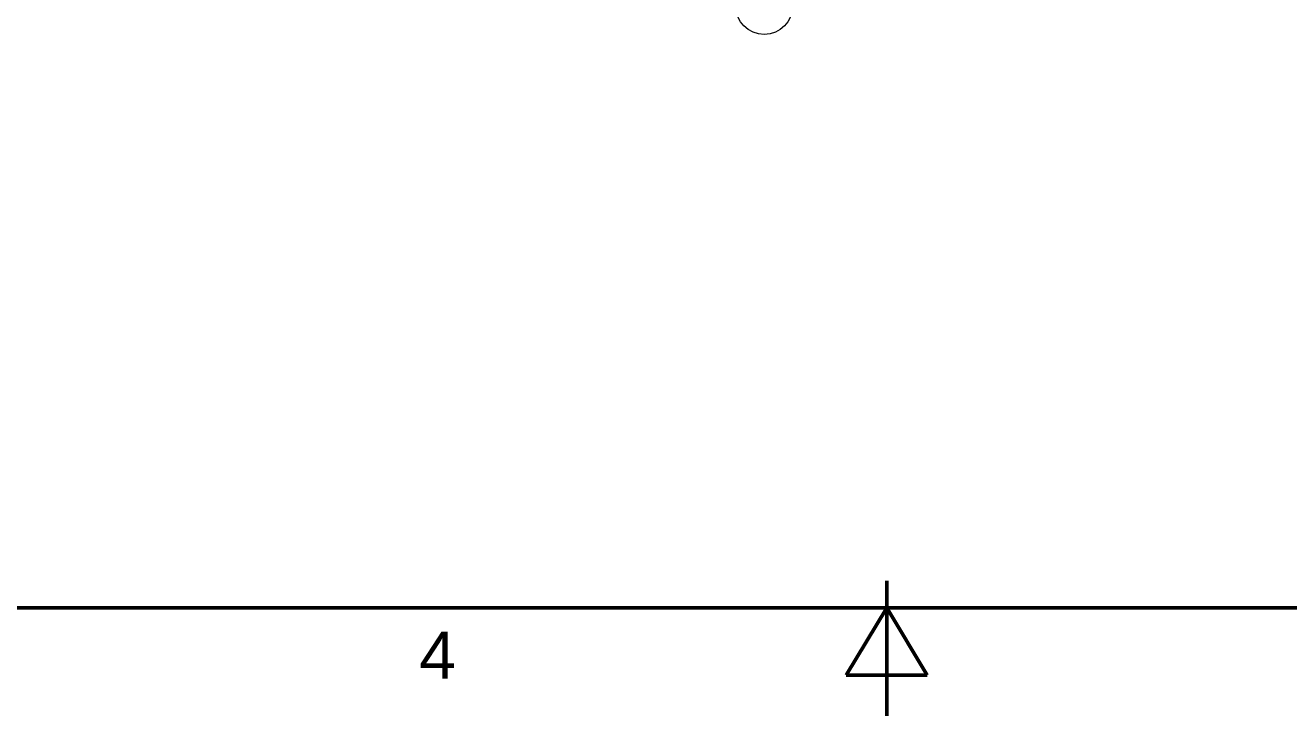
# Model space of a CAD drawing. Header units: inches. Extents: x 0.8 to 17.2, y 0.6 to 12.1.
# Drawn here: x 6.491 to 10.183, y 0.577 to 2.594 of the extents above; entities that cross this region are included whole.
import ezdxf
from ezdxf.enums import TextEntityAlignment as Align

# ---------------------------------------------------------------- set-up
doc = ezdxf.new("R2010")
doc.units = ezdxf.units.IN
doc.header["$MEASUREMENT"] = 0
doc.layers.add('BEMASSUNG', color=7, linetype='Continuous', lineweight=18)
doc.layers.add('RAHMEN', color=7, linetype='Continuous', lineweight=50)
doc.styles.add('ISO_14', font='arial.ttf')

msp = doc.modelspace()

# ---------------------------------------------------------------- linework, layer by layer
at = {"layer": 'BEMASSUNG'}
msp.add_circle((8.65, 2.65145), 0.08366, dxfattribs=at)
at = {"layer": 'RAHMEN'}
for p, q in [((9.00787, 0.57677), (9.00787, 0.97047)), ((1.13386, 0.89173), (16.88189, 0.89173)), ((9.00787, 0.89173), (8.88976, 0.69488)), ((9.00787, 0.89173), (9.00787, 0.69488)), ((9.12598, 0.69488), (9.00787, 0.89173)), ((8.88976, 0.69488), (9.12598, 0.69488))]:
    msp.add_line(p, q, dxfattribs=at)

# ---------------------------------------------------------------- texts
at = {"layer": 'RAHMEN', "style": 'ISO_14'}
msp.add_text('4', height=0.1378, dxfattribs=at).set_placement((7.69554, 0.75394), align=Align.MIDDLE_CENTER)

doc.saveas('drawing.dxf')
